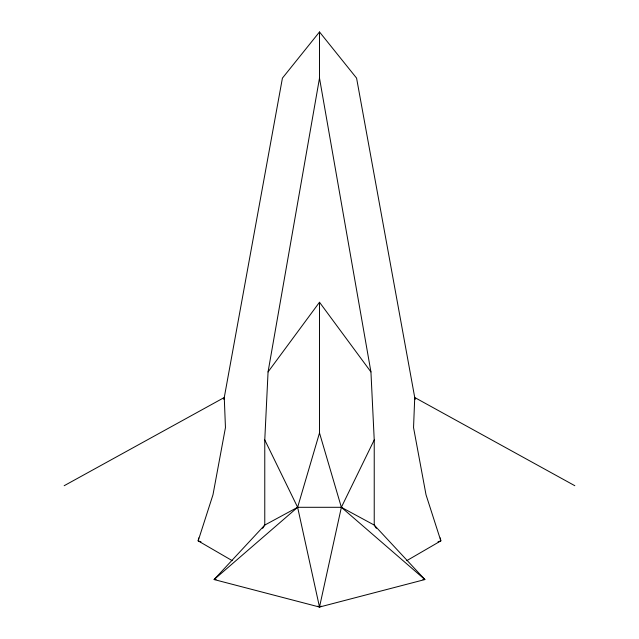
<?xml version="1.0" encoding="UTF-8"?>
<svg xmlns="http://www.w3.org/2000/svg" width="639" height="639" viewBox="0 0 639 639"><rect width="100%" height="100%" fill="white"/><g stroke="black" fill="none" stroke-linecap="round" stroke-linejoin="round"><path stroke-width="0.96" d="M262.621 528.365L264.77 525.074L264.77 439.928L268.06 371.93L319.5 78.118L319.5 31.95L356.578 78.118L415.094 399.479M198.697 537.934L198.162 540.882L232.189 560.635M223.906 399.479L282.422 78.118L319.5 31.95M376.379 528.365L374.23 525.074L374.23 439.928L370.939 371.93L319.5 302.247L319.5 432.938L297.63 507.302L319.5 607.05L424.895 579.549L374.23 525.074L341.37 507.302L297.63 507.302L264.77 525.074L214.105 579.549L319.5 607.05L321.265 606.163M374.23 439.928L341.37 507.302L319.5 607.05L317.735 606.163M268.06 371.93L319.5 302.247M406.811 560.635L440.838 540.882L440.303 537.934M64.172 485.712L224.265 397.514L225.455 427.579L212.987 494.746L198.162 540.882L201.005 541.808M437.995 541.808L440.838 540.882L426.013 494.746L413.545 427.579L414.735 397.514L574.828 485.712M216.094 579.549L214.105 579.549L297.63 507.302L264.77 439.928M422.906 579.549L424.895 579.549L341.37 507.302L319.5 432.938M319.5 78.118L370.939 371.93"/></g></svg>
